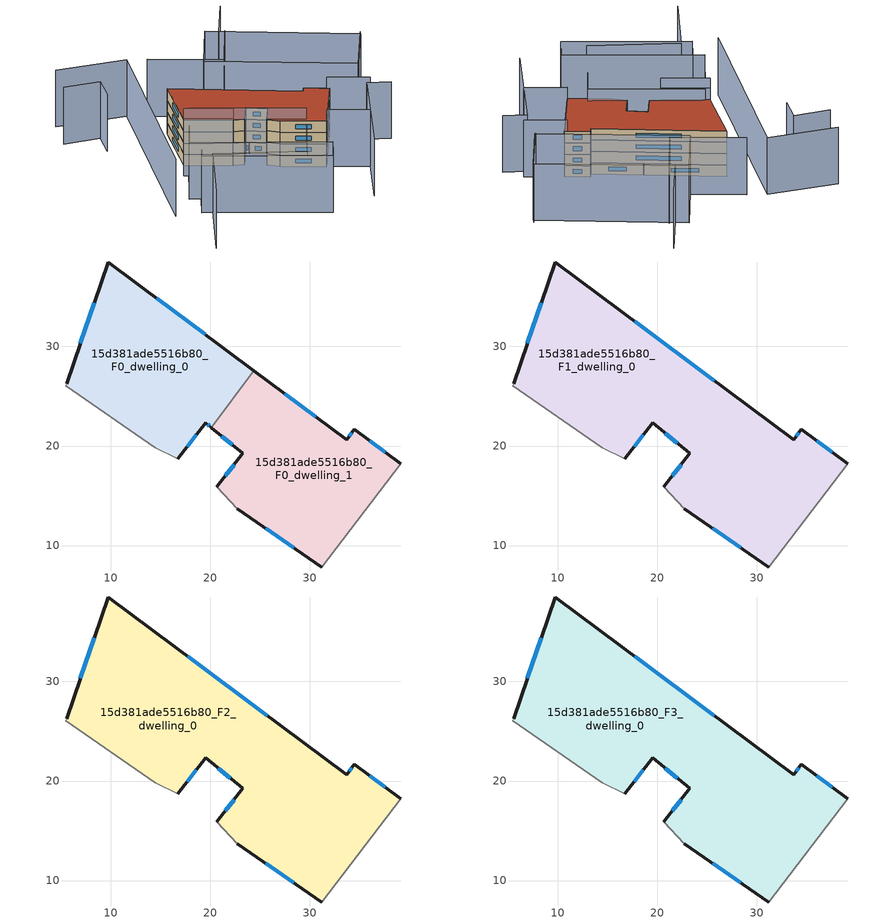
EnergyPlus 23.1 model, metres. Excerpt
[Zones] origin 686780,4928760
15d381ade5516b80_F0_dwelling_0
 floor ground (EU_floor_Construction): 24.39,27.58 20.12,21.86 19.56,22.33 16.75,18.71 14.49,19.82 5.49,26.05 5.59,26.25 9.75,38.49 z0
 wall outside (EU_wall_Construction): 24.39,27.58 9.75,38.49 5.59,26.25 / 16.75,18.71 19.56,22.33 20.12,21.86 z0:3
 wall adiabatic (EU_wall_Construction): 5.59,26.25 5.49,26.05 14.49,19.82 16.75,18.71 z0:3
 wall to 15d381ade5516b80_F0_dwelling_1 (EU_wall_Construction): 20.13,21.86 24.39,27.58 z0:3
 window (EU_Window_Construction): 8.36,34.41 6.98,30.33 / 19.51,31.22 14.63,34.85 / 19.75,22.17 19.94,22.02 / 17.69,19.92 18.62,21.12 z1:2
15d381ade5516b80_F0_dwelling_1
 floor ground (EU_floor_Construction): 34.5,21.67 39.16,18.2 31.2,7.85 22.75,13.68 20.67,15.89 23.27,19.27 20.12,21.86 24.39,27.58 33.72,20.63 z0
 wall outside (EU_wall_Construction): 39.16,18.2 34.5,21.67 33.72,20.63 24.39,27.58 / 22.75,13.68 31.2,7.85 / 20.12,21.86 23.27,19.27 20.67,15.89 z0:3
 wall adiabatic (EU_wall_Construction): 31.2,7.85 39.16,18.2 / 20.67,15.89 22.75,13.68 z0:3
 window (EU_Window_Construction): 30.61,22.95 27.5,25.26 / 34.24,21.32 33.98,20.97 / 37.61,19.35 36.05,20.51 / 25.57,11.74 28.38,9.79 / 22.4,18.14 21.54,17.02 / 21.17,21 22.22,20.13 z1:2
15d381ade5516b80_F1_dwelling_0
 floor to 15d381ade5516b80_F0_dwelling_0 (EU_floor_Construction): 24.39,27.58 20.12,21.86 19.56,22.33 16.75,18.71 14.49,19.82 5.49,26.05 5.59,26.25 9.75,38.49 z3
 floor to 15d381ade5516b80_F0_dwelling_1 (EU_floor_Construction): 34.5,21.67 39.16,18.2 31.2,7.85 22.75,13.68 20.67,15.89 23.27,19.27 20.12,21.86 24.39,27.58 33.72,20.63 z3
 wall outside (EU_wall_Construction): 16.75,18.71 19.56,22.33 23.27,19.27 20.67,15.89 / 39.16,18.2 34.5,21.67 33.72,20.63 9.75,38.49 5.59,26.25 / 22.75,13.68 31.2,7.85 z3:6
 wall adiabatic (EU_wall_Construction): 5.59,26.25 5.49,26.05 14.49,19.82 16.75,18.71 / 31.2,7.85 39.16,18.2 / 20.67,15.89 22.75,13.68 z3:6
 window (EU_Window_Construction): 17.69,19.92 18.62,21.12 / 8.36,34.41 6.98,30.33 / 25.73,26.58 17.74,32.54 / 34.24,21.32 33.98,20.97 / 37.61,19.35 36.05,20.51 / 25.57,11.74 28.38,9.79 / 22.4,18.14 21.54,17.02 / 20.8,21.31 22.03,20.29 z4:5
15d381ade5516b80_F2_dwelling_0
 floor to 15d381ade5516b80_F1_dwelling_0 (EU_floor_Construction): 34.5,21.67 39.16,18.2 31.2,7.85 22.75,13.68 20.67,15.89 23.27,19.27 19.56,22.33 16.75,18.71 14.49,19.82 5.49,26.05 5.59,26.25 9.75,38.49 33.72,20.63 z6
 wall outside (EU_wall_Construction): 16.75,18.71 19.56,22.33 23.27,19.27 20.67,15.89 / 39.16,18.2 34.5,21.67 33.72,20.63 9.75,38.49 5.59,26.25 / 22.75,13.68 31.2,7.85 z6:9
 wall adiabatic (EU_wall_Construction): 5.59,26.25 5.49,26.05 14.49,19.82 16.75,18.71 / 31.2,7.85 39.16,18.2 / 20.67,15.89 22.75,13.68 z6:9
 window (EU_Window_Construction): 17.69,19.92 18.62,21.12 / 8.36,34.41 6.98,30.33 / 25.73,26.58 17.74,32.54 / 34.24,21.32 33.98,20.97 / 37.61,19.35 36.05,20.51 / 25.57,11.74 28.38,9.79 / 22.4,18.14 21.54,17.02 / 20.8,21.31 22.03,20.29 z7:8
15d381ade5516b80_F3_dwelling_0
 floor to 15d381ade5516b80_F2_dwelling_0 (EU_floor_Construction): 34.5,21.67 39.16,18.2 31.2,7.85 22.75,13.68 20.67,15.89 23.27,19.27 19.56,22.33 16.75,18.71 14.49,19.82 5.49,26.05 5.59,26.25 9.75,38.49 33.72,20.63 z9
 wall outside (EU_wall_Construction): 16.75,18.71 19.56,22.33 23.27,19.27 20.67,15.89 / 39.16,18.2 34.5,21.67 33.72,20.63 9.75,38.49 5.59,26.25 / 22.75,13.68 31.2,7.85 z9:12
 wall adiabatic (EU_wall_Construction): 5.59,26.25 5.49,26.05 14.49,19.82 16.75,18.71 / 31.2,7.85 39.16,18.2 / 20.67,15.89 22.75,13.68 z9:12
 window (EU_Window_Construction): 17.69,19.92 18.62,21.12 / 8.36,34.41 6.98,30.33 / 25.73,26.58 17.74,32.54 / 34.24,21.32 33.98,20.97 / 37.61,19.35 36.05,20.51 / 25.57,11.74 28.38,9.79 / 22.4,18.14 21.54,17.02 / 20.8,21.31 22.03,20.29 z10:11
 roof outside (EU_roof_Construction): 31.2,7.85 39.16,18.2 34.5,21.67 33.72,20.63 9.75,38.49 5.59,26.25 5.49,26.05 14.49,19.82 16.75,18.71 19.56,22.33 23.27,19.27 20.67,15.89 22.75,13.68 z12
shading: 22.76,-6.72 24.91,-3.49 / -7.4,-5.07 0.46,7.63 / 0.46,7.63 18.2,-3.35 / 33.08,-7.71 44.63,11.76 / 44.63,11.76 49.33,8.97 / 47.33,18.91 55.12,29.27 / -8.81,54.95 6.47,49.49 / 6.47,49.49 -7.49,10.43 / -11.29,48.23 -3.33,45.56 / -3.33,45.56 -5.03,40.47 / 30.82,46.64 24.06,37.1 / 24.06,37.1 10.25,46.89 / 35.65,55.32 29.43,47.07 / 1.01,12.79 24.95,-3.51 / 24.95,-3.51 21.9,-7.99 / 21.9,-7.99 -2.04,8.31 / -2.04,8.31 1.01,12.79 / 39.08,2.4 31.2,7.85 / 31.2,7.85 38.62,18.57 / 38.62,18.57 46.5,13.12 / 46.5,13.12 39.08,2.4 / 27.02,48.89 54.7,28.64 / 54.7,28.64 47.65,19.01 / 47.65,19.01 19.97,39.25 / 19.97,39.25 27.02,48.89 / 20.17,-0.29 -1.2,14.3 / -1.2,14.3 6.56,25.67 / 6.56,25.67 27.93,11.08 / 27.93,11.08 20.17,-0.29 / 5.49,26.05 14.49,19.82 / 14.49,19.82 12.23,16.55 / 12.23,16.55 3.23,22.78 / 3.23,22.78 5.49,26.05 z0:15
[Building]
EU S2 Campaign: North Axis=0; Terrain=City; Solar Distribution=FullExterior
[Site:Location]
Bologna: Latitude=44.5; Longitude=11.25; Time Zone=1; Elevation=37
[SizingPeriod:WeatherFileDays]
AnnualSizingPeriod: Begin Month=1; Begin Day of Month=1; End Month=12; End Day of Month=31; Day of Week for Start Day=Monday; Use Weather File Daylight Saving Period=No; Use Weather File Rain and Snow Indicators=No
[MATERIAL]
EU_InternalMass_Material: Roughness=MediumRough; Thickness=0.1; Conductivity=1; Density=1800; Specific Heat=900; Thermal Absorptance=0.9; Solar Absorptance=0.7; Visible Absorptance=0.7
[MATERIAL:NOMASS] Roughness=MediumRough; Thermal Absorptance=0.9; Solar Absorptance=0.7; Visible Absorptance=0.7
Name | Thermal Resistance
EU_wall_NoMass | 0.937881
EU_roof_NoMass | 0.548572
EU_floor_NoMass | 0.71348
[WINDOWMATERIAL:SIMPLEGLAZINGSYSTEM]
EU_Window_SimpleGlazing: UFactor=4.25633; Solar Heat Gain Coefficient=0.85; Visible Transmittance=0.85
[CONSTRUCTION]
EU_wall_Construction: EU_wall_NoMass
EU_roof_Construction: EU_roof_NoMass
EU_floor_Construction: EU_floor_NoMass
EU_InternalMass_Construction: EU_InternalMass_Material
EU_Window_Construction: EU_Window_SimpleGlazing
[ZONE] Type=1; Multiplier=1; Ceiling Height=autocalculate; Floor Area=autocalculate; Part of Total Floor Area=Yes
Name | Volume
15d381ade5516b80_F0_dwelling_0 | 586.076
15d381ade5516b80_F1_dwelling_0 | 1172.15
15d381ade5516b80_F2_dwelling_0; 15d381ade5516b80_F3_dwelling_0 | 1172.16
15d381ade5516b80_F0_dwelling_1 | 586.074
[INTERNALMASS] Construction=EU_InternalMass_Construction
Name | Zone or ZoneList | Surface Area
15d381ade5516b80_F0_dwelling_0_EU_InternalMass | 15d381ade5516b80_F0_dwelling_0 | 195.359
15d381ade5516b80_F0_dwelling_1_EU_InternalMass | 15d381ade5516b80_F0_dwelling_1 | 195.358
15d381ade5516b80_F1_dwelling_0_EU_InternalMass | 15d381ade5516b80_F1_dwelling_0 | 390.718
15d381ade5516b80_F2_dwelling_0_EU_InternalMass | 15d381ade5516b80_F2_dwelling_0 | 390.718
15d381ade5516b80_F3_dwelling_0_EU_InternalMass | 15d381ade5516b80_F3_dwelling_0 | 390.718
[OTHEREQUIPMENT] Fuel Type=Electricity; Design Level Calculation Method=Watts/Area; Power per Zone Floor Area=1; Fraction Latent=0; Fraction Radiant=0; Fraction Lost=0; Carbon Dioxide Generation Rate=0; EndUse Subcategory=EU_Step8_InternalGains
Name | Zone or ZoneList or Space or SpaceList | Schedule
EU_Step8_InternalGain_15d381ade5516b80_F0_dwelling_0_f000 | 15d381ade5516b80_F0_dwelling_0 | EU_Step8_GainSchedule_15d381ade5516b80_F0_dwelling_0_f000
EU_Step8_InternalGain_15d381ade5516b80_F0_dwelling_1_f000 | 15d381ade5516b80_F0_dwelling_1 | EU_Step8_GainSchedule_15d381ade5516b80_F0_dwelling_1_f000
EU_Step8_InternalGain_15d381ade5516b80_F1_dwelling_0_f000 | 15d381ade5516b80_F1_dwelling_0 | EU_Step8_GainSchedule_15d381ade5516b80_F1_dwelling_0_f000
EU_Step8_InternalGain_15d381ade5516b80_F2_dwelling_0_f000 | 15d381ade5516b80_F2_dwelling_0 | EU_Step8_GainSchedule_15d381ade5516b80_F2_dwelling_0_f000
EU_Step8_InternalGain_15d381ade5516b80_F3_dwelling_0_f000 | 15d381ade5516b80_F3_dwelling_0 | EU_Step8_GainSchedule_15d381ade5516b80_F3_dwelling_0_f000
[ZONEVENTILATION:DESIGNFLOWRATE] Schedule=EU_AlwaysOn; Design Flow Rate Calculation Method=AirChanges/Hour; Air Changes per Hour=0.687892; Ventilation Type=Natural; Fan Pressure Rise=0; Fan Total Efficiency=1; Constant Term Coefficient=1; Temperature Term Coefficient=0; Velocity Term Coefficient=0; Velocity Squared Term Coefficient=0; Minimum Indoor Temperature=-100; Maximum Indoor Temperature=100; Delta Temperature=-100; Minimum Outdoor Temperature=-100; Maximum Outdoor Temperature=100; Maximum Wind Speed=40
Name | Zone or ZoneList or Space or SpaceList
EU_ConstantAir_15d381ade5516b80_F0_dwelling_0 | 15d381ade5516b80_F0_dwelling_0
EU_ConstantAir_15d381ade5516b80_F0_dwelling_1 | 15d381ade5516b80_F0_dwelling_1
EU_ConstantAir_15d381ade5516b80_F1_dwelling_0 | 15d381ade5516b80_F1_dwelling_0
EU_ConstantAir_15d381ade5516b80_F2_dwelling_0 | 15d381ade5516b80_F2_dwelling_0
EU_ConstantAir_15d381ade5516b80_F3_dwelling_0 | 15d381ade5516b80_F3_dwelling_0
[HVACTEMPLATE:THERMOSTAT] Constant Heating Setpoint=20; Constant Cooling Setpoint=50
EU_HeatOnly_15d381ade5516b80_F0_dwelling_0; EU_HeatOnly_15d381ade5516b80_F0_dwelling_1; EU_HeatOnly_15d381ade5516b80_F1_dwelling_0; EU_HeatOnly_15d381ade5516b80_F2_dwelling_0; EU_HeatOnly_15d381ade5516b80_F3_dwelling_0
[HVACTEMPLATE:ZONE:IDEALLOADSAIRSYSTEM] System Availability Schedule=EU_AlwaysOn; Maximum Heating Supply Air Temperature=50; Minimum Cooling Supply Air Temperature=13; Maximum Heating Supply Air Humidity Ratio=0.0156; Minimum Cooling Supply Air Humidity Ratio=0.0077; Heating Limit=NoLimit; Cooling Limit=NoLimit; Heating Availability Schedule=EU_AlwaysOn; Cooling Availability Schedule=EU_CoolingOff; Dehumidification Control Type=ConstantSensibleHeatRatio; Cooling Sensible Heat Ratio=0.7; Dehumidification Setpoint=60; Humidification Control Type=None; Humidification Setpoint=30; Outdoor Air Method=None; Outdoor Air Flow Rate per Person=0.00944; Outdoor Air Flow Rate per Zone Floor Area=0; Outdoor Air Flow Rate per Zone=0; Demand Controlled Ventilation Type=None; Outdoor Air Economizer Type=NoEconomizer; Heat Recovery Type=None; Sensible Heat Recovery Effectiveness=0.7; Latent Heat Recovery Effectiveness=0.65
Name | Template Thermostat
15d381ade5516b80_F0_dwelling_0 | EU_HeatOnly_15d381ade5516b80_F0_dwelling_0
15d381ade5516b80_F0_dwelling_1 | EU_HeatOnly_15d381ade5516b80_F0_dwelling_1
15d381ade5516b80_F1_dwelling_0 | EU_HeatOnly_15d381ade5516b80_F1_dwelling_0
15d381ade5516b80_F2_dwelling_0 | EU_HeatOnly_15d381ade5516b80_F2_dwelling_0
15d381ade5516b80_F3_dwelling_0 | EU_HeatOnly_15d381ade5516b80_F3_dwelling_0
[SIZING:ZONE] Zone Cooling Design Supply Air Temperature Input Method=SupplyAirTemperature; Zone Cooling Design Supply Air Temperature=13; Zone Heating Design Supply Air Temperature Input Method=SupplyAirTemperature; Zone Heating Design Supply Air Temperature=50; Zone Cooling Design Supply Air Humidity Ratio=0.008; Zone Heating Design Supply Air Humidity Ratio=0.008; Cooling Design Air Flow Method=DesignDay; Cooling Design Air Flow Rate=0; Cooling Minimum Air Flow per Zone Floor Area=0.000762; Cooling Minimum Air Flow=0; Cooling Minimum Air Flow Fraction=0.2; Heating Design Air Flow Method=DesignDay; Heating Design Air Flow Rate=0; Heating Maximum Air Flow per Zone Floor Area=0.002032; Heating Maximum Air Flow=0.141576; Heating Maximum Air Flow Fraction=0.3; Account for Dedicated Outdoor Air System=No; Dedicated Outdoor Air System Control Strategy=NeutralSupplyAir; Dedicated Outdoor Air Low Setpoint Temperature for Design=autosize; Dedicated Outdoor Air High Setpoint Temperature for Design=autosize; Zone Load Sizing Method=Sensible Load Only No Latent Load; Zone Latent Cooling Design Supply Air Humidity Ratio Input Method=HumidityRatioDifference; Zone Cooling Design Supply Air Humidity Ratio Difference=0.005; Zone Latent Heating Design Supply Air Humidity Ratio Input Method=HumidityRatioDifference; Zone Humidification Design Supply Air Humidity Ratio Difference=0.005
15d381ade5516b80_F0_dwelling_0; 15d381ade5516b80_F0_dwelling_1; 15d381ade5516b80_F1_dwelling_0; 15d381ade5516b80_F2_dwelling_0; 15d381ade5516b80_F3_dwelling_0
[SCHEDULE:CONSTANT]
Name | Hourly Value
EU_AlwaysOn | 1
EU_CoolingOff | 0
[SCHEDULE:FILE] Column Number=1; Rows to Skip at Top=0; Number of Hours of Data=8760; Column Separator=Comma; Interpolate to Timestep=No; Minutes per Item=60; Adjust Schedule for Daylight Savings=Yes
Name | File
EU_Step8_GainSchedule_15d381ade5516b80_F0_dwelling_0_f000 | ../../schedules/15d381ade5516b80/15d381ade5516b80_F0_dwelling_0_f000_gain.csv
EU_Step8_GainSchedule_15d381ade5516b80_F0_dwelling_1_f000 | ../../schedules/15d381ade5516b80/15d381ade5516b80_F0_dwelling_1_f000_gain.csv
EU_Step8_GainSchedule_15d381ade5516b80_F1_dwelling_0_f000 | ../../schedules/15d381ade5516b80/15d381ade5516b80_F1_dwelling_0_f000_gain.csv
EU_Step8_GainSchedule_15d381ade5516b80_F2_dwelling_0_f000 | ../../schedules/15d381ade5516b80/15d381ade5516b80_F2_dwelling_0_f000_gain.csv
EU_Step8_GainSchedule_15d381ade5516b80_F3_dwelling_0_f000 | ../../schedules/15d381ade5516b80/15d381ade5516b80_F3_dwelling_0_f000_gain.csv
